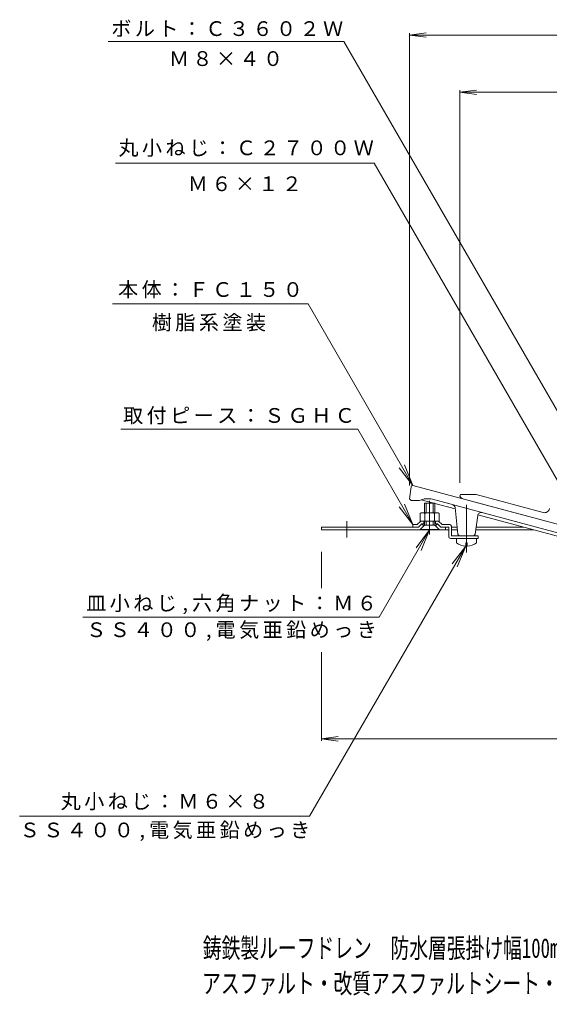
# Model space of a CAD drawing. Units: millimetres, scale not verified. Extents: x -445 to 418, y -549 to 525.
# Drawn here: x -445 to -128, y -549 to 34 of the extents above; entities that cross this region are included whole.
import ezdxf
from ezdxf.enums import TextEntityAlignment as Align

# ---------------------------------------------------------------- set-up
doc = ezdxf.new("R2010")
doc.units = ezdxf.units.MM
doc.header["$LTSCALE"] = 4
doc.linetypes.add('CHAIN1', pattern=[8, 5, -1, 1, -1])
doc.linetypes.add('CHAIN2', pattern=[12, 9, -1, 1, -1])
for name, color, linetype, lineweight in [('A-0', 4, 'Continuous', 9), ('A-1', 6, 'Continuous', 9), ('A-4', 7, 'Continuous', 9), ('A-5', 7, 'Continuous', 9), ('A-8', 2, 'Continuous', 9), ('A-9', 6, 'Continuous', 9), ('A-A', 2, 'Continuous', 9)]:
    doc.layers.add(name, color=color, linetype=linetype, lineweight=lineweight)
doc.layers.add('F-5_F-5ﾚｲﾔ', color=2, linetype='Continuous')
doc.styles.add('ＭＳ ゴシック', font='')
doc.styles.get('ＭＳ ゴシック').set_extended_font_data('MS Gothic')

msp = doc.modelspace()

# ---------------------------------------------------------------- linework, layer by layer
at = {"layer": 'A-0'}
for p, q in [((-210.107, -244.206), (-209.99, -244.206)), ((-209.99, -244.206), (-111.568, -270.579)), ((-211.099, -245.082), (-211.99, -252.206)), ((-211.99, -252.206), (-210.99, -253.206)), ((-205.99, -253.206), (-210.99, -253.206)), ((-197.476, -254.806), (-205.002, -252.789)), ((-108.49, -276.58), (-198.376, -252.494)), ((-184.754, -258.215), (-196.99, -254.936)), ((-183.088, -273.316), (-184.84, -257.44)), ((-172.87, -273.344), (-171.302, -262.075)), ((-107.612, -278.886), (-171.253, -261.833)), ((-173.86, -274.206), (-182.094, -274.206))]:
    msp.add_line(p, q, dxfattribs=at)
at = {"layer": 'A-0', "linetype": 'CHAIN2'}
msp.add_line((-177.99, -284.324), (-177.99, -255.843), dxfattribs=at)
at = {"layer": 'A-0'}
for centre, radius, start, end in [((-210.107, -245.206), 1, 90, 172.87498), ((-201.223, -263.12), 11, 74.99971, 115.67975), ((-186.828, -257.659), 2, 6.29668, 74.99971), ((-169.321, -262.35), 2, 74.99971, 172.07847), ((-182.094, -273.206), 1, 186.29668, 270), ((-173.86, -273.206), 1, 270, 352.07847)]:
    msp.add_arc(centre, radius, start, end, dxfattribs=at)
at = {"layer": 'A-1'}
for p, q in [((-181.99, -250.672), (-181.49, -249.672)), ((-172.199, -249.672), (-181.49, -249.672)), ((-132.228, -260.383), (-172.199, -249.672)), ((-180.089, -252.217), (-101.884, -273.172))]:
    msp.add_line(p, q, dxfattribs=at)
for centre, start, end in [((-179.312, -249.319), 206.81002, 254.99971), ((-131.452, -257.485), 254.99971, 351.35614)]:
    msp.add_arc(centre, 3, start, end, dxfattribs=at)
at = {"layer": 'A-4'}
for p, q in [((-211.99, 24.676), (-202.075, 25.981)), ((-211.99, 25.876), (-211.99, -244.206)), ((-211.99, 24.676), (183.01, 24.676)), ((-211.99, 24.676), (-202.075, 23.37)), ((-181.99, -9.41), (-172.075, -8.105)), ((-181.99, -8.21), (-181.99, -242.672)), ((-181.99, -9.41), (153.01, -9.41)), ((-181.99, -9.41), (-172.075, -10.715)), ((-264.49, -305.514), (-264.49, -283.806)), ((-264.49, -396.712), (-264.49, -343.851)), ((-264.49, -395.512), (-254.575, -394.207)), ((-264.49, -395.512), (235.51, -395.512)), ((-264.49, -395.512), (-254.575, -396.818))]:
    msp.add_line(p, q, dxfattribs=at)
at = {"layer": 'A-5'}
for p, q in [((-391.909, 20.93), (-251.282, 20.93)), ((-98.49, -243.714), (-251.282, 20.93)), ((-387.47, -51.693), (-233.15, -51.693)), ((-118.49, -250.29), (-233.15, -51.693)), ((-389.204, -135.862), (-272.542, -135.862)), ((-209.99, -244.206), (-272.542, -135.862)), ((-384.279, -210.598), (-242.903, -210.598)), ((-209.99, -267.606), (-242.903, -210.598)), ((-209.99, -244.206), (-215.092, -231.888)), ((-209.99, -244.206), (-218.107, -233.628)), ((-209.99, -267.606), (-215.092, -255.288)), ((-209.99, -267.606), (-218.107, -257.028)), ((-199.99, -270.806), (-230.052, -322.875)), ((-199.99, -270.806), (-208.107, -281.384)), ((-199.99, -270.806), (-205.092, -283.125)), ((-178.469, -280.395), (-271.622, -441.741)), ((-178.469, -280.395), (-186.585, -290.973)), ((-178.469, -280.395), (-183.571, -292.713)), ((-230.052, -322.875), (-406.883, -322.875)), ((-271.622, -441.741), (-444.734, -441.741))]:
    msp.add_line(p, q, dxfattribs=at)
at = {"layer": 'A-8', "linetype": 'CHAIN1'}
for p, q in [((-199.99, -253.477), (-199.99, -273.606)), ((-249.49, -265.565), (-249.49, -275.219))]:
    msp.add_line(p, q, dxfattribs=at)
at = {"layer": 'A-8'}
for p, q in [((-204.621, -267.225), (-206.602, -269.206)), ((-203.49, -268.356), (-204.621, -267.225)), ((-204.621, -267.225), (-202.99, -267.225)), ((-196.99, -267.225), (-195.358, -267.225)), ((-196.49, -268.356), (-195.358, -267.225)), ((-195.358, -267.225), (-193.377, -269.206)), ((-264.49, -269.206), (-264.49, -270.806)), ((-206.602, -269.206), (-264.49, -269.206)), ((-205.94, -270.806), (-264.49, -270.806)), ((-194.04, -270.806), (-188.59, -270.806)), ((-188.59, -269.206), (-193.377, -269.206)), ((-190.49, -269.206), (-190.49, -270.806)), ((-183.542, -269.206), (-186.99, -269.206)), ((-183.365, -270.806), (-186.99, -270.806)), ((-172.517, -270.806), (-137.765, -270.806)), ((-172.294, -269.206), (-143.736, -269.206))]:
    msp.add_line(p, q, dxfattribs=at)
at = {"layer": 'A-9'}
for p, q in [((-209.99, -267.606), (-209.99, -269.206)), ((-207.403, -267.606), (-209.99, -267.606)), ((-207.403, -267.606), (-205.302, -265.506)), ((-206.74, -269.206), (-204.639, -267.106)), ((-202.99, -267.106), (-204.639, -267.106)), ((-203.49, -265.506), (-203.49, -267.106)), ((-195.34, -267.106), (-196.99, -267.106)), ((-196.49, -265.506), (-196.49, -267.106)), ((-193.24, -269.206), (-195.34, -267.106)), ((-187.99, -267.606), (-192.577, -267.606)), ((-188.59, -274.806), (-188.59, -269.206)), ((-186.99, -268.606), (-186.99, -274.206)), ((-187.589, -275.806), (-170.99, -275.806)), ((-186.99, -274.206), (-170.99, -274.206)), ((-170.99, -275.806), (-170.99, -274.206))]:
    msp.add_line(p, q, dxfattribs=at)
msp.add_lwpolyline([(-192.577, -267.606), (-194.677, -265.506), (-205.302, -265.506)], dxfattribs=at)
for centre, start, end in [((-187.99, -268.606), 0, 90), ((-187.589, -274.806), 180, 270)]:
    msp.add_arc(centre, 1, start, end, dxfattribs=at)
at = {"layer": 'A-A'}
for p, q in [((-202.99, -254.806), (-196.99, -254.806)), ((-202.99, -260.506), (-202.99, -254.806)), ((-202.12, -260.506), (-202.12, -254.806)), ((-197.86, -260.506), (-197.86, -254.806)), ((-196.99, -260.506), (-196.99, -254.806)), ((-205.74, -260.997), (-205.74, -265.506)), ((-195.683, -260.506), (-204.297, -260.506)), ((-202.853, -260.997), (-202.853, -265.506)), ((-197.127, -260.997), (-197.127, -265.506)), ((-194.24, -260.997), (-194.24, -265.506)), ((-202.99, -267.856), (-205.94, -270.806)), ((-202.99, -265.506), (-202.99, -267.856)), ((-196.99, -267.856), (-202.99, -267.856)), ((-202.12, -267.856), (-202.12, -265.506)), ((-197.86, -267.856), (-197.86, -265.506)), ((-196.99, -265.506), (-196.99, -267.856)), ((-196.99, -267.856), (-194.04, -270.806)), ((-205.64, -270.806), (-194.34, -270.806)), ((-194.34, -270.806), (-194.34, -270.506)), ((-183.989, -278.406), (-183.989, -275.806)), ((-178.469, -278.406), (-177.51, -278.406)), ((-178.469, -280.395), (-178.469, -278.406)), ((-177.51, -280.395), (-177.51, -278.406)), ((-171.989, -278.406), (-171.989, -275.806))]:
    msp.add_line(p, q, dxfattribs=at)
msp.add_lwpolyline([(-205.64, -270.806), (-205.64, -270.506), (-194.34, -270.506)], dxfattribs=at)
for centre, radius, start, end in [((-204.297, -262.874), 2.368, 52.44278, 127.55722), ((-199.99, -269.104), 8.598, 70.548, 109.452), ((-195.683, -262.874), 2.368, 52.44278, 127.55722), ((-177.99, -270.406), 10, 233.13013, 267.25438), ((-177.99, -270.406), 10, 272.74562, 306.86987)]:
    msp.add_arc(centre, radius, start, end, dxfattribs=at)

# ---------------------------------------------------------------- texts
at = {"layer": 'A-5', "char_height": 8.798, "attachment_point": 7, "style": 'ＭＳ ゴシック'}
for s, insert in [('\\T1.17;ボルト：Ｃ３６０２Ｗ', (-389.97, 23.655)), ('\\T1.17;Ｍ８×４０', (-355.595, 6.12)), ('\\T1.17;丸小ねじ：Ｃ２７００Ｗ', (-385.733, -48.009)), ('\\T1.17;Ｍ６×１２', (-344.31, -68.613)), ('\\T1.17;本体：ＦＣ１５０', (-385.901, -132.581)), ('\\T1.17;樹脂系塗装', (-365.778, -152.307)), ('\\T1.17;取付ピース：ＳＧＨＣ', (-382.945, -207.801)), ('\\T1.17;皿小ねじ,六角ナット：Ｍ６', (-404.967, -321.126)), ('\\T1.17;ＳＳ４００,電気亜鉛めっき', (-404.967, -337.037)), ('\\T1.17;丸小ねじ：Ｍ６×８', (-420.178, -438.2)), ('\\T1.17;ＳＳ４００,電気亜鉛めっき', (-444.678, -456.598))]:
    msp.add_mtext(s, dxfattribs=dict(at, insert=insert))
at = {"layer": 'F-5_F-5ﾚｲﾔ', "style": 'ＭＳ ゴシック', "width": 0.7}
for s, p in [('鋳鉄製ルーフドレン\u3000防水層張掛け幅100mm\u3000たて引き用\u3000鋼製下地断熱屋根工法用\u3000ねじ込み式', (-335.338, -529.819)), ('アスファルト・改質アスファルトシート・シート防水用\u3000\u3000ＷＨＰ－６－１５０\u3000Ｄ＝２５', (-335.765, -550.913))]:
    msp.add_text(s, height=11.73, dxfattribs=at).set_placement(p, align=Align.BOTTOM_LEFT)

doc.saveas('drawing.dxf')
